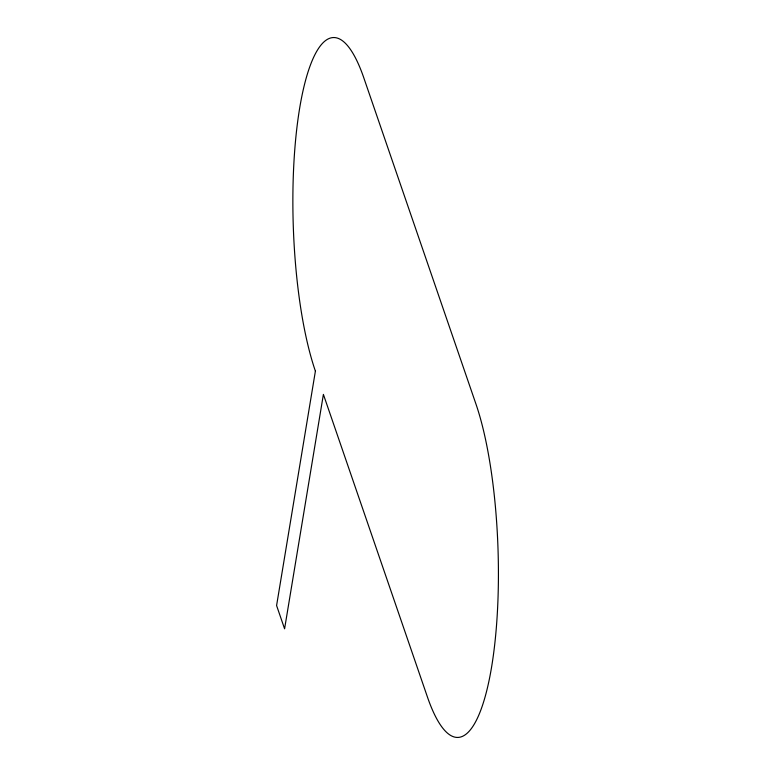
<?xml version="1.0" encoding="UTF-8"?>
<svg xmlns="http://www.w3.org/2000/svg" width="775" height="775" viewBox="0 0 775 775"><rect width="100%" height="100%" fill="white"/><g stroke="black" fill="none" stroke-linecap="round" stroke-linejoin="round"><path stroke-width="1.16" d="M315.396 371.128L276.588 605.546L284.59 628.806L323.398 394.397L427.393 696.89A187.182 46.384 88.1 0 0 491.641 666.732A187.182 46.384 88.1 0 0 475.898 403.872L363.901 78.11A187.182 46.384 88.1 0 0 299.644 108.267A187.182 46.384 88.1 0 0 315.396 371.128"/></g></svg>
